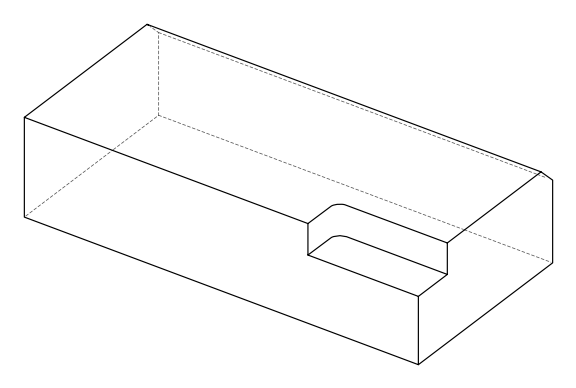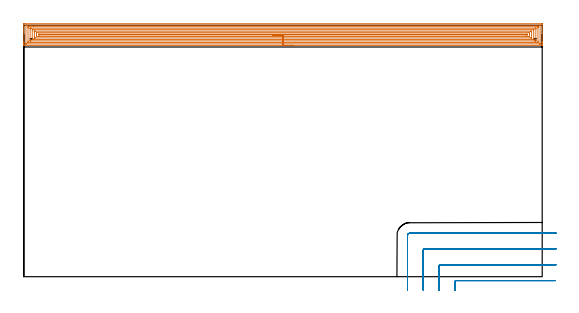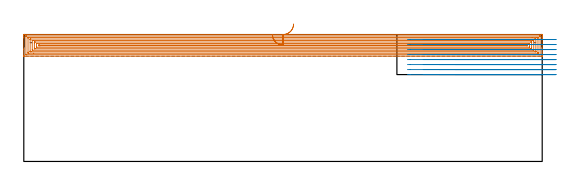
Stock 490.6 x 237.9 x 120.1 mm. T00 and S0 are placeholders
(PLAN: 2 operations, 1 tool changes, 42.1 min)
(1 AREA_MILL | FG_CHAMFER_SURFACE | UGT0205_001 | 31.64 min | 103253 mm3)
(2 MILL_CORNER_NOTCH_RECTANGULAR | CORNER_NOTCH_RECTANGULAR | UGT0201_094 | Follow Part, ap 5, ae 75% | 10.5 min | 265873 mm3)
(TOOL UGT0205_001 | Chamfer Mill 20 x 3 x 45 deg. | D20 FL50 Z2)
(TOOL UGT0201_094 | End mill 20 mm | D20 FL38 Z4)
(OP 1 AREA_MILL)
G17 G21 G94 G90
T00 M6
G54
G17 G0 G90 X255.3 Y218.9 S1061 M3
G43 Z130.1 H0
G94 G1 X255.262 Z129.228 F250.
X255.148 Z128.363
X254.959 Z127.512
X254.697 Z126.68
X254.363 Z125.874
X253.96 Z125.1
X253.492 Z124.364
X252.96 Z123.672
X252.371 Z123.029
X251.728 Z122.44
X251.036 Z121.908
X250.3 Z121.44
X249.526 Z121.037
X248.72 Z120.703
X247.888 Z120.441
X247.037 Z120.252
X246.172 Z120.138
X245.3 Z120.1
X0.167
X0.009 Y218.903 Z120.088
X0.007 Y218.924 Z120.067
X0. Y219.28 Z119.719
Y219.633 Z119.367
Y220.294 Z118.701
Y221.511 Z117.486
Y222.066 Z116.929
Y232.996 Z106.001
Y238.891 Z100.106
X0.002 Y239.17 Z99.827
X0.01 Y239.392 Z99.606
X0.233 Y239.399 Z99.599
X489.987 Y239.4 Z99.6
X490.37 Y239.396 Z99.602
X490.59 Y239.392 Z99.606
X490.6 Y239.168 Z99.829
Y222.674 Z116.321
Y222.066 Z116.929
Y221.511 Z117.486
Y221.18 Z117.816
Y220.625 Z118.371
Y220.294 Z118.701
Y219.633 Z119.367
Y219.28 Z119.719
X490.593 Y218.924 Z120.067
X490.591 Y218.903 Z120.088
X490.433 Y218.9 Z120.1
X245.3
Y220.314 Z118.686
X2.177 Y220.315 Z118.685
X2.077 Y220.316 Z118.684
X2.027 Y220.319 Z118.681
X2.011 Y220.321 Z118.679
X2.008 Y220.337 Z118.663
X2.004 Y220.445 Z118.555
X2.001 Y220.69 Z118.31
Y237.516 Z101.484
X2.005 Y237.912 Z101.088
X2.009 Y237.964 Z101.036
X2.013 Y237.98 Z101.02
X2.019 Y237.981 Z101.019
X2.072 Y237.984 Z101.016
X2.181 Y237.985 Z101.015
X2.399 Y237.986 Z101.014
X488.423 Y237.985 Z101.015
X488.524 Y237.984 Z101.016
X488.573 Y237.981 Z101.019
X488.59 Y237.979 Z101.021
X488.592 Y237.963 Z101.037
X488.596 Y237.855 Z101.145
X488.6 Y237.61 Z101.39
Y220.784 Z118.216
X488.595 Y220.388 Z118.612
X488.591 Y220.336 Z118.664
X488.587 Y220.32 Z118.68
X488.581 Y220.319 Z118.681
X488.528 Y220.316 Z118.684
X488.419 Y220.315 Z118.685
X488.201 Y220.314 Z118.686
X245.3
Y221.728 Z117.272
X4.185 Y221.729 Z117.271
X4.072 Y221.731 Z117.269
X4.032 Y221.733 Z117.267
X4.016 Y221.734 Z117.266
X4.01 Y221.76 Z117.24
X4.005 Y221.882 Z117.118
X4.001 Y222.066 Z116.934
X4. Y222.249 Z116.751
Y235.533 Z103.467
X4.004 Y236.234 Z102.766
X4.008 Y236.41 Z102.59
X4.025 Y236.565 Z102.435
X4.185 Y236.566 Z102.434
X4.74 Y236.57 Z102.43
X9.385 Y236.572 Z102.428
X486.415 Y236.571 Z102.429
X486.528 Y236.569 Z102.431
X486.568 Y236.567 Z102.433
X486.584 Y236.566 Z102.434
X486.59 Y236.54 Z102.46
X486.595 Y236.418 Z102.582
X486.599 Y236.234 Z102.766
X486.6 Y236.051 Z102.949
Y222.767 Z116.233
X486.596 Y222.066 Z116.934
X486.592 Y221.89 Z117.11
X486.575 Y221.735 Z117.265
X486.415 Y221.734 Z117.266
X485.86 Y221.73 Z117.27
X481.224 Y221.728 Z117.272
X245.3
Y223.143 Z115.857
X6.671
X6.105 Y223.146 Z115.854
X6.044 Y223.149 Z115.851
X6.01 Y223.152 Z115.848
X6.008 Y223.197 Z115.803
X6.004 Y223.4 Z115.6
X6. Y223.808 Z115.192
Y234.463 Z104.537
X6.005 Y234.892 Z104.108
X6.01 Y235.106 Z103.894
X6.013 Y235.151 Z103.849
X6.065 Y235.153 Z103.847
X6.167 Y235.155 Z103.845
X6.865 Y235.157 Z103.843
X7.058
X483.929
X484.495 Y235.154 Z103.846
X484.556 Y235.151 Z103.849
X484.59 Y235.148 Z103.852
X484.592 Y235.103 Z103.897
X484.596 Y234.9 Z104.1
X484.6 Y234.492 Z104.508
Y223.837 Z115.163
X484.595 Y223.408 Z115.592
X484.59 Y223.194 Z115.806
X484.587 Y223.149 Z115.851
X484.535 Y223.147 Z115.853
X484.433 Y223.145 Z115.855
X483.736 Y223.143 Z115.857
X483.542
X245.3
Y224.557 Z114.443
X8.484
X8.15 Y224.559 Z114.441
X8.056 Y224.562 Z114.438
X8.009 Y224.565 Z114.435
X8.006 Y224.574 Z114.426
X8.002 Y224.63 Z114.37
X8.001 Y224.722 Z114.278
Y233.336 Z105.664
X8.005 Y233.578 Z105.422
X8.01 Y233.732 Z105.268
X8.317 Y233.739 Z105.261
X8.485 Y233.742 Z105.258
X482.116 Y233.743 Z105.257
X482.45 Y233.741 Z105.259
X482.545 Y233.738 Z105.262
X482.591 Y233.735 Z105.265
X482.594 Y233.726 Z105.274
X482.598 Y233.67 Z105.33
X482.599 Y233.578 Z105.422
Y224.964 Z114.036
X482.595 Y224.722 Z114.278
X482.59 Y224.568 Z114.432
X482.283 Y224.561 Z114.439
X482.115 Y224.558 Z114.442
X245.3 Y224.557 Z114.443
Y225.971 Z113.029
X10.963 Y225.972 Z113.028
X10.437 Y225.974 Z113.026
X10.063 Y225.978 Z113.022
X10.01 Y225.984 Z113.016
X10.004 Y226.036 Z112.964
X10.001 Y226.493 Z112.507
X10. Y226.926 Z112.074
X10.001 Y231.807 Z107.193
X10.004 Y232.236 Z106.764
X10.01 Y232.3 Z106.7
X10.017 Y232.322 Z106.678
X10.042 Y232.324 Z106.676
X10.173 Y232.326 Z106.674
X10.437 Y232.328 Z106.672
X10.803 Y232.329 Z106.671
X479.637 Y232.328 Z106.672
X480.164 Y232.326 Z106.674
X480.537 Y232.322 Z106.678
X480.59 Y232.316 Z106.684
X480.596 Y232.264 Z106.736
X480.599 Y231.807 Z107.193
X480.6 Y231.374 Z107.626
X480.599 Y226.493 Z112.507
X480.596 Y226.064 Z112.936
X480.59 Y226. Z113.
X480.583 Y225.978 Z113.022
X480.558 Y225.976 Z113.024
X480.427 Y225.973 Z113.027
X480.164 Y225.972 Z113.028
X479.797 Y225.971 Z113.029
X245.3
Y227.385 Z111.615
X12.216
X12.015 Y227.392 Z111.608
X12.002 Y227.456 Z111.544
X12. Y227.477 Z111.523
Y230.256 Z108.744
X12.002 Y230.477 Z108.523
X12.011 Y230.908 Z108.092
X12.223 Y230.915 Z108.085
X12.229
X478.384
X478.585 Y230.908 Z108.092
X478.598 Y230.844 Z108.156
X478.6 Y230.823 Z108.177
Y230.7 Z108.3
Y228.044 Z110.956
X478.598 Y227.823 Z111.177
X478.589 Y227.392 Z111.608
X478.377 Y227.385 Z111.615
X478.371
X245.3
Y228.8 Z110.2
X14.902
X14.359 Y228.802 Z110.198
X14.009 Y228.807 Z110.193
X14. Y229.15 Z109.85
Y229.158 Z109.842
X14.009 Y229.493 Z109.507
X14.55 Y229.499 Z109.501
X14.902 Y229.5 Z109.5
X15.441
X475.698
X476.241 Y229.498 Z109.502
X476.591 Y229.493 Z109.507
X476.6 Y229.15 Z109.85
Y229.142 Z109.858
X476.591 Y228.807 Z110.193
X476.05 Y228.801 Z110.199
X475.698 Y228.8 Z110.2
X475.159
X245.3
X244.428 Z110.239
X243.564 Z110.352
X242.712 Z110.541
X241.88 Z110.804
X241.074 Z111.137
X240.3 Z111.54
X239.564 Z112.009
X238.872 Z112.54
X238.229 Z113.129
X237.64 Z113.773
X237.109 Z114.465
X236.64 Z115.2
X236.237 Z115.974
X235.903 Z116.78
X235.641 Z117.612
X235.452 Z118.464
X235.338 Z119.329
X235.3 Z120.2
G0 Z130.1
M5
M2
(OP 2 MILL_CORNER_NOTCH_RECTANGULAR)
G17 G21 G94 G90
T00 M6
G54
G17 G0 G90 X502.89 Y-3.7 S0 M3
G43 Z130.1 H0
Z115.362
G94 G1 X499.89 F250.
X409.094 F500.
G3 X408.1 Y-4.694 R1.
G1 Y-10.
Y-13. F250.
G0 Z130.1
X503.6 Y11.3
Z115.362
G1 X500.6
X394.094 F500.
G3 X393.1 Y10.306 R1.
G1 Y-10.
Y-13. F250.
G0 Z130.1
X503.6 Y26.3
Z115.362
G1 X500.6
X379.095 F500.
G3 X378.1 Y25.305 R1.
G1 Y-10.
Y-13. F250.
G0 Z130.1
X503.6 Y41.3
Z115.362
G1 X500.6
X365.7 F500.
G3 X363.1 Y38.7 R2.6
G1 Y-10.
Y-13. F250.
G0 Z130.1
X502.89 Y-3.7
Z110.625
G1 X499.89
X409.094 F500.
G3 X408.1 Y-4.694 R1.
G1 Y-10.
Y-13. F250.
G0 Z130.1
X503.6 Y11.3
Z110.625
G1 X500.6
X394.094 F500.
G3 X393.1 Y10.306 R1.
G1 Y-10.
Y-13. F250.
G0 Z130.1
X503.6 Y26.3
Z110.625
G1 X500.6
X379.095 F500.
G3 X378.1 Y25.305 R1.
G1 Y-10.
Y-13. F250.
G0 Z130.1
X503.6 Y41.3
Z110.625
G1 X500.6
X365.7 F500.
G3 X363.1 Y38.7 R2.6
G1 Y-10.
Y-13. F250.
G0 Z130.1
X502.89 Y-3.7
Z105.887
G1 X499.89
X409.094 F500.
G3 X408.1 Y-4.694 R1.
G1 Y-10.
Y-13. F250.
G0 Z130.1
X503.6 Y11.3
Z105.887
G1 X500.6
X394.094 F500.
G3 X393.1 Y10.306 R1.
G1 Y-10.
Y-13. F250.
G0 Z130.1
X503.6 Y26.3
Z105.887
G1 X500.6
X379.095 F500.
G3 X378.1 Y25.305 R1.
G1 Y-10.
Y-13. F250.
G0 Z130.1
X503.6 Y41.3
Z105.887
G1 X500.6
X365.7 F500.
G3 X363.1 Y38.7 R2.6
G1 Y-10.
Y-13. F250.
G0 Z130.1
X502.89 Y-3.7
Z101.15
G1 X499.89
X409.094 F500.
G3 X408.1 Y-4.694 R1.
G1 Y-10.
Y-13. F250.
G0 Z130.1
X503.6 Y11.3
Z101.15
G1 X500.6
X394.094 F500.
G3 X393.1 Y10.306 R1.
G1 Y-10.
Y-13. F250.
G0 Z130.1
X503.6 Y26.3
Z101.15
G1 X500.6
X379.095 F500.
G3 X378.1 Y25.305 R1.
G1 Y-10.
Y-13. F250.
G0 Z130.1
X503.6 Y41.3
Z101.15
G1 X500.6
X365.7 F500.
G3 X363.1 Y38.7 R2.6
G1 Y-10.
Y-13. F250.
G0 Z130.1
X502.89 Y-3.7
Z96.412
G1 X499.89
X409.094 F500.
G3 X408.1 Y-4.694 R1.
G1 Y-10.
Y-13. F250.
G0 Z130.1
X503.6 Y11.3
Z96.412
G1 X500.6
X394.094 F500.
G3 X393.1 Y10.306 R1.
G1 Y-10.
Y-13. F250.
G0 Z130.1
X503.6 Y26.3
Z96.412
G1 X500.6
X379.095 F500.
G3 X378.1 Y25.305 R1.
G1 Y-10.
Y-13. F250.
G0 Z130.1
X503.6 Y41.3
Z96.412
G1 X500.6
X365.7 F500.
G3 X363.1 Y38.7 R2.6
G1 Y-10.
Y-13. F250.
G0 Z130.1
X502.89 Y-3.7
Z91.675
G1 X499.89
X409.094 F500.
G3 X408.1 Y-4.694 R1.
G1 Y-10.
Y-13. F250.
G0 Z130.1
X503.6 Y11.3
Z91.675
G1 X500.6
X394.094 F500.
G3 X393.1 Y10.306 R1.
G1 Y-10.
Y-13. F250.
G0 Z130.1
X503.6 Y26.3
Z91.675
G1 X500.6
X379.095 F500.
G3 X378.1 Y25.305 R1.
G1 Y-10.
Y-13. F250.
G0 Z130.1
X503.6 Y41.3
Z91.675
G1 X500.6
X365.7 F500.
G3 X363.1 Y38.7 R2.6
G1 Y-10.
Y-13. F250.
G0 Z130.1
X502.89 Y-3.7
Z86.937
G1 X499.89
X409.094 F500.
G3 X408.1 Y-4.694 R1.
G1 Y-10.
Y-13. F250.
G0 Z130.1
X503.6 Y11.3
Z86.937
G1 X500.6
X394.094 F500.
G3 X393.1 Y10.306 R1.
G1 Y-10.
Y-13. F250.
G0 Z130.1
X503.6 Y26.3
Z86.937
G1 X500.6
X379.095 F500.
G3 X378.1 Y25.305 R1.
G1 Y-10.
Y-13. F250.
G0 Z130.1
X503.6 Y41.3
Z86.937
G1 X500.6
X365.7 F500.
G3 X363.1 Y38.7 R2.6
G1 Y-10.
Y-13. F250.
G0 Z130.1
X502.89 Y-3.7
Z82.2
G1 X499.89
X409.094 F500.
G3 X408.1 Y-4.694 R1.
G1 Y-10.
Y-13. F250.
G0 Z130.1
X503.6 Y11.3
Z82.2
G1 X500.6
X394.094 F500.
G3 X393.1 Y10.306 R1.
G1 Y-10.
Y-13. F250.
G0 Z130.1
X503.6 Y26.3
Z82.2
G1 X500.6
X379.095 F500.
G3 X378.1 Y25.305 R1.
G1 Y-10.
Y-13. F250.
G0 Z130.1
X503.6 Y41.3
Z82.2
G1 X500.6
X365.7 F500.
G3 X363.1 Y38.7 R2.6
G1 Y-10.
Y-13. F250.
G0 Z130.1
M5
M2
